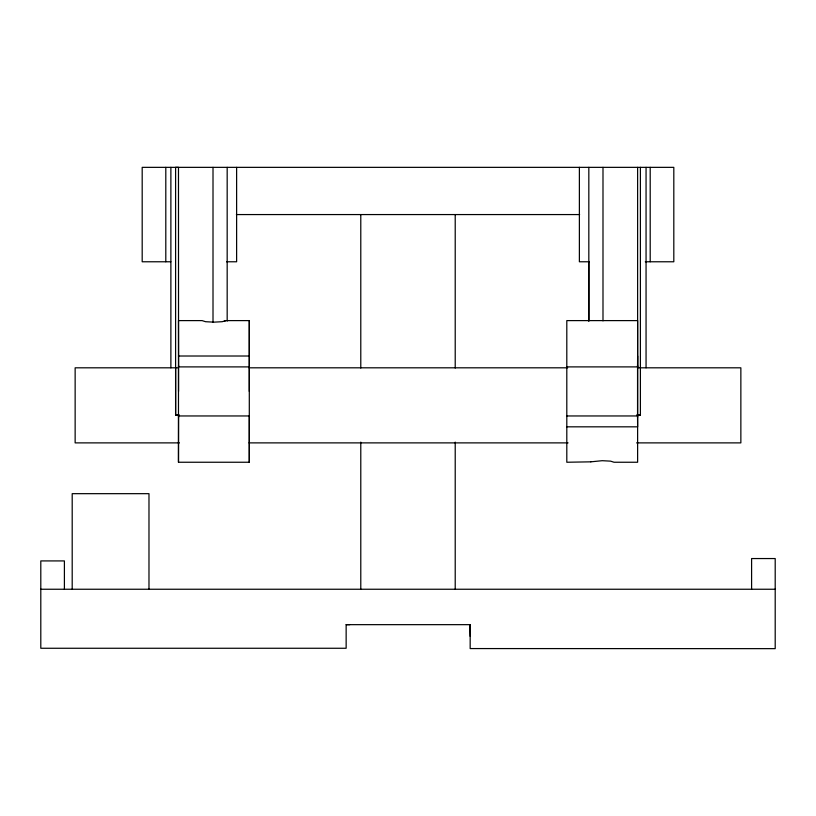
<?xml version="1.0" encoding="UTF-8"?>
<svg xmlns="http://www.w3.org/2000/svg" width="816" height="816" viewBox="0 0 816 816"><rect width="100%" height="100%" fill="white"/><g stroke="black" fill="none" stroke-linecap="round" stroke-linejoin="round"><path stroke-width="1.22" d="M178.48 462.244L178.561 415.956L249.298 415.956L249.298 462.244L178.48 462.244L178.48 367.812L175.603 367.812L175.603 415.028L178.48 415.028M178.551 417.394L178.561 415.956M178.551 391.425L178.48 167.351L175.603 167.351L175.603 415.028L179.418 415.028M213.007 322.136L213.007 167.351M249.298 391.425L249.298 320.606L225.695 320.606L222.238 321.698L213.894 322.157L205.54 321.698L202.082 320.606L178.48 320.606L178.561 366.894L249.298 366.894L249.298 320.606M470.179 624.566L470.169 648.567L775.2 648.649L775.2 558.552L751.597 558.552L751.597 589.244M588.826 320.872L588.826 167.351M602.993 320.872L602.993 167.351M637.622 167.351L637.622 367.812L740.857 367.812L740.857 442.884L636.572 442.884M637.541 366.894L637.622 356.011M224.114 321.382L225.287 321.004M178.48 366.894L178.551 365.456M64.403 589.244L64.403 560.918L40.8 560.918L40.8 648.261L346.147 648.261L346.147 624.658L349.809 624.648M236.375 214.567L579.625 214.567M170.86 261.773L142.188 261.773L142.188 167.351L673.812 167.351L673.812 261.773L645.303 261.773M226.542 261.773L236.62 261.773L236.62 167.351M589.458 261.773L579.38 261.773L579.38 167.351M178.48 356.011L249.298 356.011M566.804 366.894L637.622 366.894M175.603 367.812L75.143 367.812L75.143 442.884L179.428 442.884M249.074 367.812L567.681 367.812M636.592 415.028L640.397 415.028L640.397 167.351M637.622 415.028L640.397 415.028M566.804 415.956L637.622 415.956M566.804 426.829L637.622 426.829L637.541 415.956M249.074 442.884L568.089 442.884M40.8 589.244L775.2 589.244M346.147 624.658L469.853 624.658L470.179 636.368M650.199 167.351L650.199 261.773M646.058 167.351L646.058 367.812M637.551 365.456L637.551 417.394M588.826 261.773L588.826 321.106M455.216 214.567L455.216 368.047M455.216 442.109L455.216 589.244M360.784 214.567L360.784 368.047M360.784 442.109L360.784 589.244M249.298 367.812L249.298 462.244M227.174 167.351L227.174 321.106M170.881 167.351L170.881 367.812M165.801 167.351L165.801 261.773M148.981 589.244L148.981 493.67L72.196 493.67L72.196 589.244M590.815 461.836L566.804 462.244L566.804 320.606L637.622 320.606L637.622 462.244L614.02 462.244L610.562 461.142L602.208 460.693L590.815 461.836"/></g></svg>
